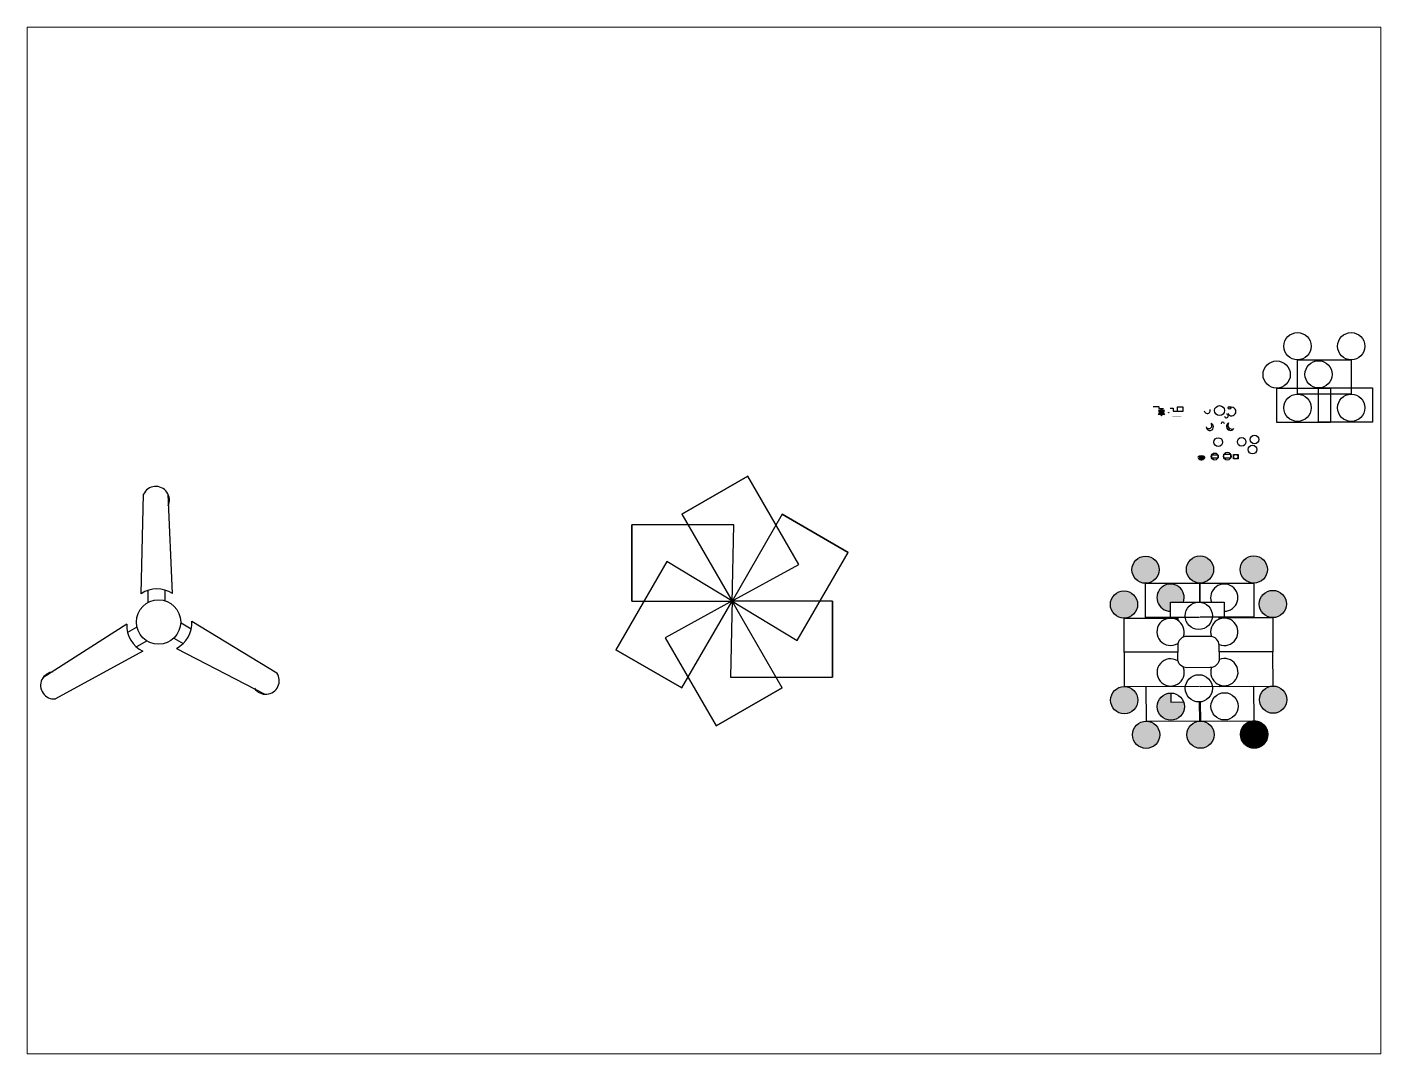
# Paper-space layout 'Layout1' of a CAD drawing. Header units: millimetres. Extents: x 26 to 231, y 20 to 176.
# The model-space entities are those that its viewports show. They can reach past a viewport. Long polylines and large blocks are cut down to what shows.
import ezdxf

# ---------------------------------------------------------------- set-up
doc = ezdxf.new("R2010")
doc.units = ezdxf.units.MM

# ---------------------------------------------------------------- blocks, each defined once
blk = doc.blocks.new('*U1')
for p, q in [((-9305, 7350), (-9620, -7350)), ((9620, 7035), (-9311, 7035)), ((9620, -7350), (9620, 7035)), ((9620, 7035), (9620, -7350)), ((-9620, -7350), (9620, -7350))]:
    blk.add_line(p, q)
blk = doc.blocks.new('*U2')
at = {"color": 0, "linetype": 'ByBlock', "lineweight": -2, "transparency": 16777216}
for p, rotation in [((-76665, -21150), 119.9999999999999), ((-67354, -28186), 59.99999999999989), ((-87414, -25696), 180), ((-88851, -37278), 239.9999999999998), ((-79540, -44313), 299.9999999999998)]:
    blk.add_blockref('*U1', p, dxfattribs=dict(at, rotation=rotation))
blk.add_blockref('*U1', (-68791, -39767), dxfattribs=at)
blk = doc.blocks.new('*U3')
for p, q in [((-2959, -10133), (-2521, 8640)), ((2959, -10067), (2106, 8691))]:
    blk.add_line(p, q)
for centre, radius, start, end in [((-196, 7574), 2558, 334.11322, 155.38093), ((51, -14705), 5474, 57.91268, 123.35503)]:
    blk.add_arc(centre, radius, start, end)
blk = doc.blocks.new('*U4')
at = {"color": 0, "linetype": 'ByBlock', "lineweight": -2, "transparency": 16777216}
blk.add_blockref('*U3', (-186678, -21207), dxfattribs=at)
for p, rotation in [((-199605, -44705), 120), ((-172792, -44151), 240)]:
    blk.add_blockref('*U3', p, dxfattribs=dict(at, rotation=rotation))
blk = doc.blocks.new('*U5')
for points in [[(-1592, -1141), (-1592, 1076)], [(1592, -900), (1592, 1141)]]:
    blk.add_lwpolyline(points)
blk = doc.blocks.new('*U6')
at = {"color": 0, "linetype": 'ByBlock', "lineweight": -2, "transparency": 16777216}
blk.add_blockref('*U5', (-186734, -31785), dxfattribs=at)
for p, rotation in [((-190418, -39464), 120), ((-181925, -38815), 239.9999999999999)]:
    blk.add_blockref('*U5', p, dxfattribs=dict(at, rotation=rotation))

msp = doc.modelspace()

# ---------------------------------------------------------------- hatches: boundary and pattern name
h = msp.add_hatch()
h.set_pattern_fill('EARTH', color=6)
h.paths.add_polyline_path([(2692, 3037), (2373, 3247), (2597, 2872)])
h = msp.add_hatch(color=256)
h.dxf.hatch_style = 1
h.set_gradient(color1=(102, 0, 204), color2=(0, 0, 0), name='HEMISPHERICAL')
h.paths.add_polyline_path([(3543, 3247), (3099, 3247), (3221, 3036)])
h.paths.add_polyline_path([(3222, 2691), (3102, 2484), (3540, 2484)])
at = {"true_color": 0x000000}
h = msp.add_hatch(dxfattribs=at)
h.set_pattern_fill('ESCHER', color=18)
h.paths.add_polyline_path([(10248, -5609, 1), (10732, -5609, 1)])
at = {"true_color": 0x642165}
h = msp.add_hatch(dxfattribs=at)
h.set_pattern_fill('AR-BRSTD', color=219, scale=0.5)
h.paths.add_polyline_path([(7655, -26755, 1), (12804, -26755, 1)])
h.paths.add_polyline_path([(12895, -57959, 1), (7747, -57959, 1)])
h.paths.add_polyline_path([(-2612, -26803, 1), (2537, -26803, 1)])
at = {"true_color": 0x136734}
h = msp.add_hatch(dxfattribs=at)
h.set_pattern_fill('AR-BRSTD', color=116, scale=0.5)
h.paths.add_polyline_path([(2537, -26803, 1), (-2612, -26803, 1)])
h.paths.add_polyline_path([(-2520, -57971, 1), (2628, -57971, 1)])
h.paths.add_polyline_path([(17797, -26755, 1), (22946, -26755, 1)])
at = {"true_color": 0xd19cc7}
h = msp.add_hatch(dxfattribs=at)
h.set_pattern_fill('AR-BRSTD', color=9, scale=0.5)
h.paths.add_polyline_path([(4671, -34657), (4671, -32948), (7096, -32948, 3.1547)])
h.paths.add_polyline_path([(7306, -52665, 0.0874242), (7151, -51785), (4727, -51799), (4717, -50090, 0.4124911), (2158, -52665, 1)])
at = {"true_color": 0xf26722}
h = msp.add_hatch(dxfattribs=at)
h.set_pattern_fill('AR-BRSTD', color=30, scale=0.5)
h.paths.add_polyline_path([(-6690, -33368, 1), (-1541, -33368, 1)])
h.paths.add_polyline_path([(-1488, -51431, 1), (-6637, -51431, 1)])
at = {"true_color": 0xfecc66}
h = msp.add_hatch(dxfattribs=at)
h.set_pattern_fill('AR-BRSTD', color=31, scale=0.5)
h.paths.add_polyline_path([(26561, -33285, 1), (21412, -33285, 1)])
h.paths.add_polyline_path([(26614, -51348, 1), (21466, -51348, 1)])
at = {"true_color": 0x136734}
h = msp.add_hatch(dxfattribs=at)
h.set_pattern_fill('AR-BRSTD', color=116, scale=0.5)
h.paths.add_polyline_path([(17889, -57899, 1), (23038, -57899, 1)])

# ---------------------------------------------------------------- linework, layer by layer
for p, q in [((1363, 4044), (2473, 4044)), ((2373, 2484), (2956, 3494)), ((3543, 3247), (2373, 3247)), ((2373, 3247), (2968, 2251)), ((2373, 2484), (3543, 3247)), ((2373, 3247), (3540, 2484)), ((2473, 4044), (2473, 3659)), ((2473, 3659), (3316, 3659)), ((2968, 3247), (2597, 2872)), ((2968, 3247), (2597, 2872)), ((2597, 2872), (3221, 3036)), ((2597, 2872), (3316, 2872)), ((2597, 2872), (2968, 2484)), ((3102, 2484), (2597, 2872)), ((3321, 2862), (2692, 3037)), ((2701, 2698), (2692, 3037)), ((2692, 3037), (2701, 2698)), ((3221, 3036), (2692, 3036)), ((2692, 3036), (2968, 2484)), ((2692, 3036), (2829, 2484)), ((2968, 3247), (2694, 3036)), ((2701, 2698), (2813, 3247)), ((2813, 3247), (2701, 2698)), ((2701, 2698), (3099, 3247)), ((2701, 2698), (3316, 2872)), ((2701, 2698), (2968, 2484)), ((2968, 2484), (2701, 2698)), ((2701, 2698), (3222, 2691)), ((3222, 2691), (2701, 2698)), ((2701, 2698), (3102, 2484)), ((2813, 3247), (3102, 2484)), ((2813, 3247), (2829, 2484)), ((3222, 2691), (2813, 3247)), ((2813, 3247), (3321, 2862)), ((2829, 2484), (3099, 3247)), ((2829, 2484), (3221, 3036)), ((2829, 2484), (3316, 2872)), ((3222, 2691), (2829, 2484)), ((2956, 3494), (3540, 2484)), ((2968, 2251), (2968, 3474)), ((2968, 2251), (3543, 3247)), ((2968, 3247), (3222, 2691)), ((2968, 3247), (3221, 3036)), ((3321, 2862), (2968, 3247)), ((3221, 3036), (2968, 2484)), ((2968, 2484), (3321, 2862)), ((2968, 2484), (3222, 2691)), ((3102, 2484), (3099, 3247)), ((3222, 2691), (3099, 3247)), ((3221, 3036), (3102, 2484)), ((3222, 2691), (3221, 3036)), ((3540, 2484), (2373, 2484)), ((2829, 2484), (3102, 2484)), ((2968, 2484), (2968, 2484)), ((13684, -2701), (13684, -2701)), ((13684, -2701), (13684, -2701)), ((13684, -2701), (13684, -2701))]:
    msp.add_line(p, q)
for points in [[(28639, 12814), (38782, 12814), (38782, 6357), (28639, 6357)], [(24705, 7461), (34847, 7461), (34847, 1004), (24705, 1004)], [(32621, 7509), (42764, 7509), (42764, 1052), (32621, 1052)], [(14742, -4999), (16000, -4999), (16000, -5740), (14742, -5740)], [(16540, -5043), (17405, -5043), (17405, -5888), (16540, -5888)], [(12433, -5117), (13599, -5117), (13599, -5736), (12433, -5736)]]:
    msp.add_lwpolyline(points, close=True)
for points, const_width in [([(2701, 2698), (2701, 2698), (2701, 2698)], 10), ([(10025, 3740), (10038, 3740)], 600), ([(5019, 2188), (6697, 2188), (6697, 1581), (5019, 1581), (5019, 2188)], 10), ([(9813, -5543), (9721, -5559), (9639, -5590), (9721, -5713), (9721, -5713), (9721, -5713), (9721, -5713), (9875, -5713)], 10)]:
    msp.add_lwpolyline(points, dxfattribs=dict(const_width=const_width))
for points in [[(4609, 3718), (5151, 3718), (5151, 3144), (5981, 3144), (5981, 3490), (5981, 3966), (7013, 3966), (7013, 3040), (6046, 3040)], [(10105, -35835), (-38, -35835), (-38, -29378), (10105, -29378), (10105, -32948)], [(10229, -32948), (10229, -29330), (20372, -29330), (20372, -35787), (10229, -35787)], [(10229, -32948), (10229, -29330), (20372, -29330), (20372, -35787), (10229, -35787)], [(4671, -35965), (4671, -32948), (14814, -32948), (14814, -35965)], [(10143, -48880), (1, -48940), (39, -55397), (10181, -55337), (10160, -51767)], [(4717, -50090), (4727, -51799), (7151, -51785)], [(10285, -51766), (10306, -55384), (20448, -55325), (20410, -48868), (10268, -48927)], [(10285, -51766), (10306, -55384), (20448, -55325), (20410, -48868), (10268, -48927)]]:
    msp.add_lwpolyline(points)
for points in [[(13845, -36154), (13845, -35860), (23987, -35860), (23987, -42317), (13845, -42317), (13845, -41106, 0.4142136), (12143, -39405), (7728, -39405, 0.4142136), (6027, -41106), (6027, -42399), (-4116, -42399), (-4116, -35942), (6027, -35942), (6027, -36351)], [(13881, -48539), (13883, -48833), (24025, -48774), (23987, -42317), (13845, -42376), (13852, -43587, -0.4142136), (12161, -45298), (7745, -45324, -0.4142136), (6034, -43633), (6027, -42340), (-4116, -42399), (-4078, -48856), (4709, -48805)]]:
    msp.add_lwpolyline(points, format="xyb")
for centre, radius in [((28639, 15389), 2574), ((38782, 15389), 2574), ((24705, 10035), 2574), ((32621, 10083), 2574), ((28639, 3783), 2574), ((38782, 3783), 2574), ((4315, 2841), 36.7), ((13915, 3247), 931), ((13915, 3247), 931), ((13915, 3247), 931), ((15803, 3755), 262), ((15448, 198), 72.1), ((13684, -2701), 817), ((18095, -2648), 817), ((20504, -2204), 817), ((13016, -5432), 663), ((15371, -5370), 730), ((16978, -5463), 421), ((20133, -4129), 817), ((10490, -5609), 335), ((10490, -5609), 242), ((-38, -26803), 2574), ((10229, -26755), 2574), ((20372, -26755), 2574), ((-186359, -36688), 4184), ((-4116, -33368), 2574), ((9989, -35511), 2574), ((9989, -35511), 2574), ((23987, -33285), 2574), ((10030, -49205), 2574), ((10030, -49205), 2574), ((-4062, -51431), 2574), ((4732, -52665), 2574), ((14874, -52605), 2574), ((24040, -51348), 2574), ((54, -57971), 2574), ((10321, -57959), 2574), ((20463, -57899), 2574)]:
    msp.add_circle(centre, radius)
for centre, radius, start, end in [((11593, 3263), 568, 185.70538, 20.60854), ((15202, 2230), 359, 186.05697, 89.15793), ((16201, 3059), 802, 205.26263, 119.7692), ((16201, 3059), 802, 205.26263, 119.7692), ((12079, 159), 683, 178.65512, 69.49243), ((11913, 403), 566, 203.83863, 44.30892), ((14519, 741), 304, 4.20921, 176.89125), ((15967, 244), 741, 118.1759, 326.62932), ((16249, 502), 746, 147.95389, 296.85133), ((15649, -87), 209, 238.89332, 352.47161), ((10485, -6240), 968, 44.73363, 133.96586), ((10488, -5334), 721, 211.72487, 341.83657), ((4671, -32082), 2574, 340.35183, 270), ((14814, -32082), 2574, 270, 199.64817), ((4671, -38539), 2574, 340.35183, 301.76684), ((14814, -38539), 2574, 247.88432, 199.64817), ((4694, -46208), 2574, 58.57032, 19.98534), ((14836, -46148), 2574, 160.68899, 112.45285)]:
    msp.add_arc(centre, radius, start, end)

# ---------------------------------------------------------------- block references
for name in ['*U2', '*U4', '*U6']:
    msp.add_blockref(name, (0, 0))

psp = doc.layouts.get("Layout1")

# ---------------------------------------------------------------- viewports
at = {"layer": '0'}
psp.add_viewport(center=(128.5, 97.5), size=(205.6, 156), view_center_point=(-83399.19, -21291.17), view_height=193907.7251, dxfattribs=at)

doc.saveas('drawing.dxf')
